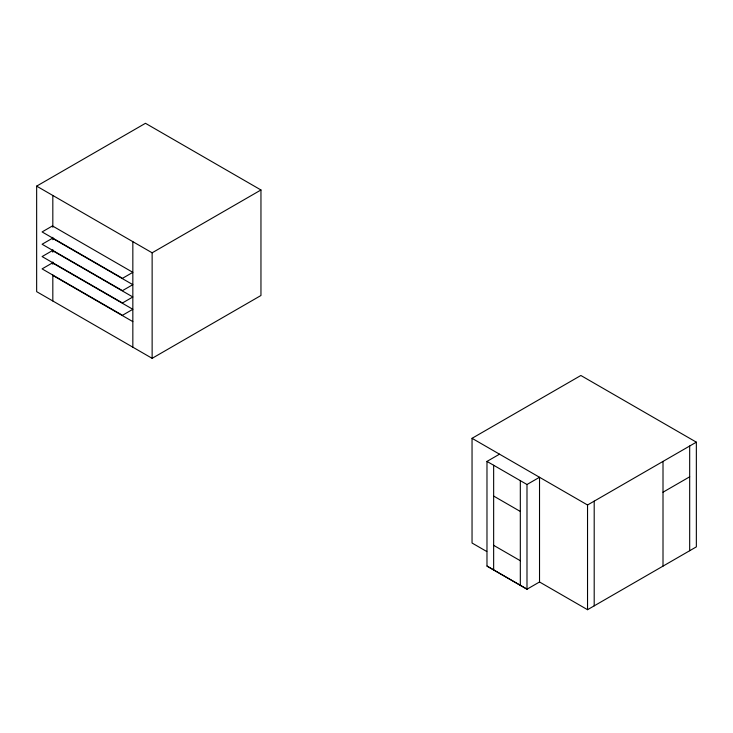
<?xml version="1.0" encoding="UTF-8"?>
<svg xmlns="http://www.w3.org/2000/svg" width="733" height="733" viewBox="0 0 733 733"><rect width="100%" height="100%" fill="white"/><g stroke="black" fill="none" stroke-linecap="round" stroke-linejoin="round"><path stroke-width="1.1" d="M36.65 186.127L145.464 123.3L260.957 189.975L260.957 295.5L152.134 358.327L36.65 291.652L36.65 186.127L152.134 252.803L260.957 189.975M486.767 551.518L472.043 543.025L472.043 438.316L580.866 375.488L696.35 442.164L696.35 546.873L587.536 609.7L539.525 581.984L526.99 589.222L486.978 566.123L486.978 461.414L499.521 454.176M486.978 461.414L526.99 484.504L539.525 477.275L539.525 581.984M472.043 438.316L587.536 504.991L696.35 442.164M663.008 492.21L689.68 476.807M493.648 496.058L520.32 511.46M52.822 275.425L132.838 321.622M493.648 545.334L520.32 560.736M487.069 566.068L527.073 589.167M689.68 446.012L689.68 550.721M663.008 461.414L663.008 566.123M594.197 501.143L594.197 605.852M587.536 504.991L587.536 609.7M526.99 484.504L526.99 589.222M520.32 480.656L520.32 585.374M493.648 465.263L493.648 569.972M152.134 252.803L152.134 358.327M132.838 241.661L132.838 347.185M52.822 195.464L52.822 227.239M52.822 237.345L52.822 239.718M52.822 249.669L52.822 252.198M52.822 261.983L52.822 264.228M52.822 274.893L52.822 300.988M52.464 225.938L42.093 231.93L122.475 278.329L132.838 272.346L52.464 225.938M52.464 238.262L42.093 244.245L122.475 290.653L132.838 284.661L52.464 238.262M52.464 250.576L42.093 256.568L122.475 302.967L132.838 296.984L52.464 250.576M52.464 262.9L42.093 268.883L122.475 315.291L132.838 309.299L52.464 262.9"/></g></svg>
